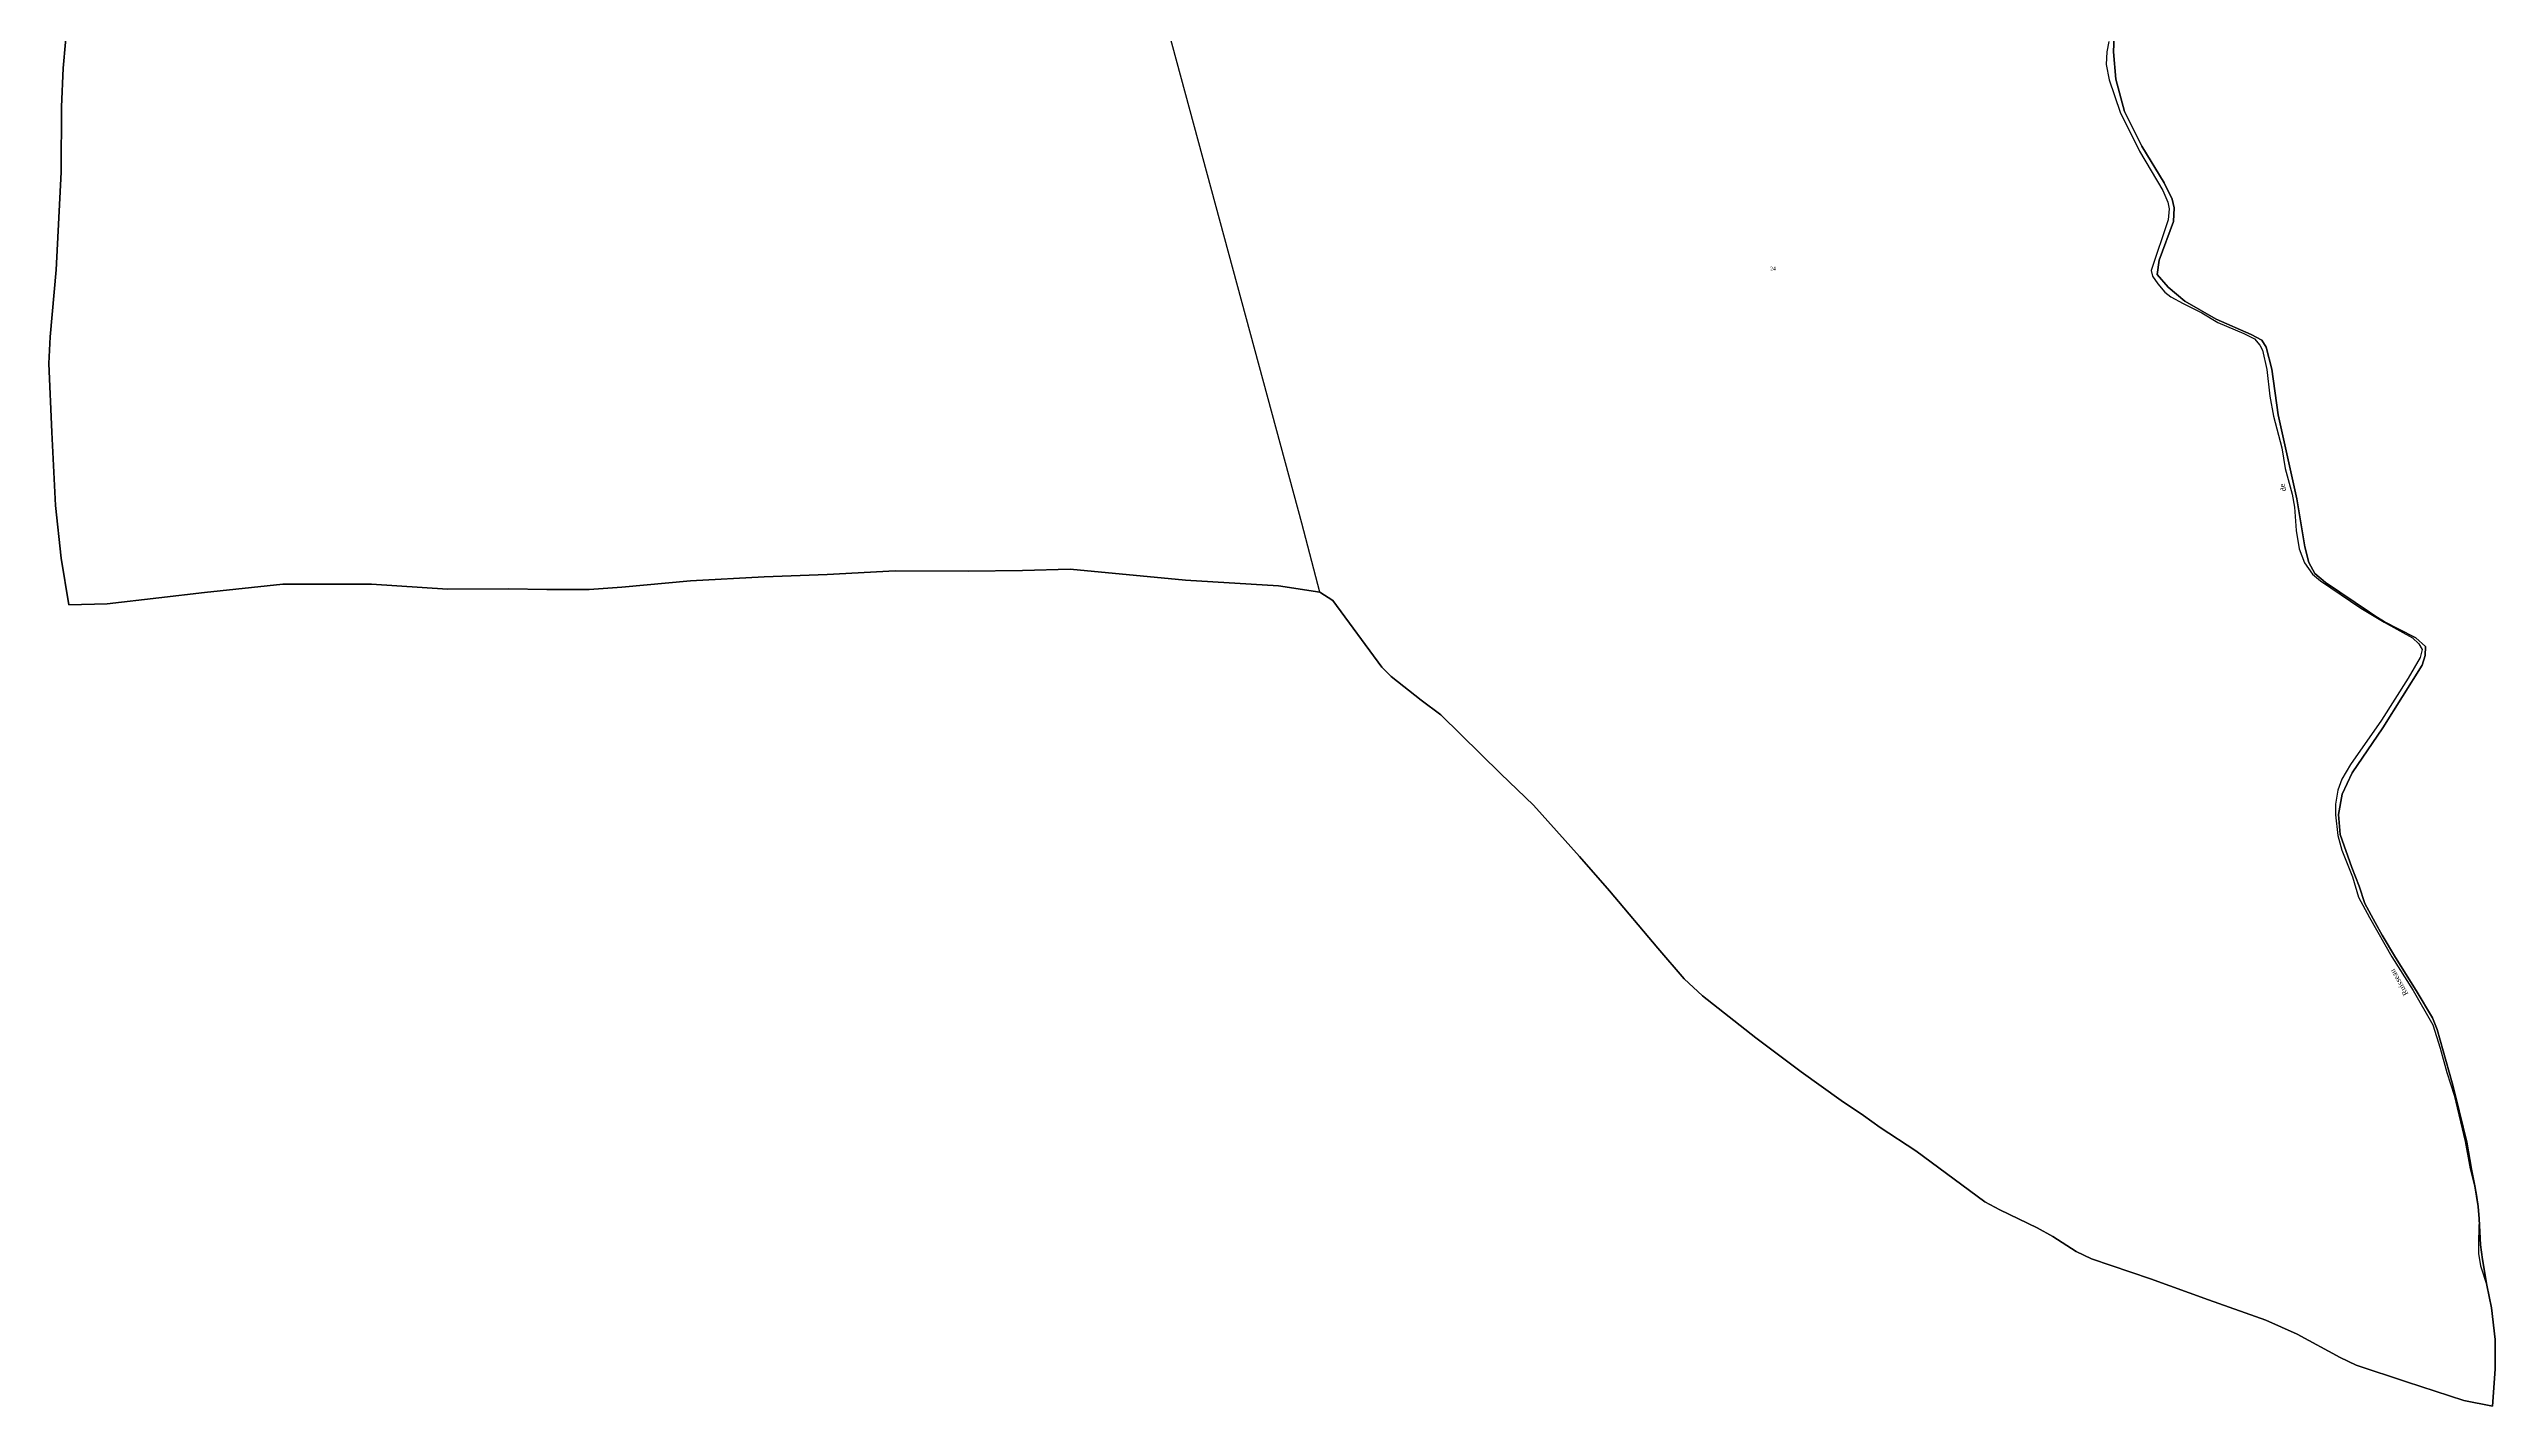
# Model space of a CAD drawing. Extents: x 1189447 to 1205702, y 6141591 to 6152844.
# Drawn here: x 1196337 to 1197722, y 6141591 to 6142359 of the extents above; entities that cross this region are included whole.
import ezdxf

# ---------------------------------------------------------------- set-up
doc = ezdxf.new("R2010")
doc.units = 0
doc.linetypes.add('CONTINU', pattern=[0])
for name, color, linetype in [('1LIEUDIT', 7, 'CONTINU'), ('1PARCELLE', 7, 'CONTINU'), ('1SECTION', 7, 'CONTINU'), ('1SUBDSECT', 7, 'CONTINU'), ('1TRONFLUV', 7, 'CONTINU'), ('3PARCELLETEX', 7, 'CONTINU'), ('3TRONFLUVTEX', 7, 'CONTINU')]:
    doc.layers.add(name, color=color, linetype=linetype)
doc.styles.get("Standard").update_dxf_attribs({"font": 'Times New Roman'})

msp = doc.modelspace()

# ---------------------------------------------------------------- linework, layer by layer
at = {"layer": '1LIEUDIT'}
msp.add_lwpolyline([(1197507.04, 6142378.5), (1197506.2, 6142357.63), (1197507.43, 6142342.07), (1197512.32, 6142323.91), (1197522.17, 6142304.3), (1197534.78, 6142283.42), (1197539.34, 6142274.23), (1197540.43, 6142269.33), (1197540.05, 6142261.64), (1197532.02, 6142239.78), (1197530.93, 6142231.54), (1197537.1, 6142224.39), (1197546.52, 6142216.45), (1197564.24, 6142206.38), (1197584.13, 6142197.7), (1197590.11, 6142194.42), (1197592.65, 6142190.48), (1197595.77, 6142178.07), (1197599.36, 6142152.19), (1197609.95, 6142104.6), (1197614.46, 6142077.54), (1197616.65, 6142068.62), (1197620.15, 6142062.3), (1197626.16, 6142057.2), (1197651.09, 6142040.57), (1197655.57, 6142037.47), (1197659.48, 6142034.99), (1197667.63, 6142030.78), (1197677.27, 6142025.87), (1197682.85, 6142021.07), (1197682.56, 6142015.94), (1197680.93, 6142010.5), (1197658.54, 6141975.07), (1197641.31, 6141949.6), (1197635.65, 6141937.55), (1197633.5, 6141925.88), (1197634.39, 6141914.64), (1197641.13, 6141895.87), (1197645.17, 6141885.31), (1197648.42, 6141875.64), (1197654.31, 6141864.85), (1197658.25, 6141857.61), (1197665.72, 6141845.01), (1197677.49, 6141826.38), (1197686.75, 6141810.93), (1197689.45, 6141804.35), (1197697.79, 6141774.1), (1197699.84, 6141766.75), (1197706.15, 6141740.45), (1197708.74, 6141725.3), (1197710.68, 6141715.72), (1197711.56, 6141710.45), (1197712.5, 6141704.06), (1197713.24, 6141697.03), (1197713.88, 6141682.39), (1197715.03, 6141674.12), (1197717.49, 6141659.57), (1197720.1, 6141646.75), (1197722.12, 6141628.79), (1197722.16, 6141612.02), (1197720.77, 6141591.13), (1197704.49, 6141594.33), (1197671.92, 6141604.87), (1197643.53, 6141614.21), (1197634.44, 6141618.58), (1197610.17, 6141631.74), (1197592.34, 6141639.69), (1197559.99, 6141651.25), (1197527.08, 6141663.12), (1197493.63, 6141674.4), (1197484.93, 6141678.63), (1197471.81, 6141687.07), (1197463, 6141692.08), (1197441.77, 6141702.12), (1197433.3, 6141706.66), (1197394.29, 6141735.65), (1197373.98, 6141748.72), (1197364.56, 6141755.6), (1197352.01, 6141764.13), (1197329.24, 6141780.26), (1197303.63, 6141799.51), (1197273.45, 6141823.29), (1197262.99, 6141833.03), (1197248.2, 6141850.24), (1197220.86, 6141882.8), (1197203.82, 6141902.25), (1197177.77, 6141931.16), (1197159.32, 6141949.06), (1197125.28, 6141982.32), (1197114.23, 6141990.59), (1197097.21, 6142004.01), (1197091.97, 6142009.41), (1197064.24, 6142047.13), (1197056.83, 6142051.73), (1197033.34, 6142055.33), (1196980.83, 6142058.61), (1196915.37, 6142064.82), (1196888.5, 6142064.12), (1196857.72, 6142063.71), (1196816.41, 6142063.86), (1196777.89, 6142061.87), (1196742.19, 6142060.46), (1196700.5, 6142058.15), (1196661.6, 6142054.57), (1196643.19, 6142053.24), (1196619.09, 6142053.22), (1196597.5, 6142053.75), (1196562.96, 6142053.56), (1196519.93, 6142056.24), (1196501.75, 6142056.39), (1196469.69, 6142056.34), (1196425.32, 6142051.69), (1196399.54, 6142048.5), (1196370.25, 6142045.27), (1196348.54, 6142044.6), (1196344.11, 6142070.99), (1196341.04, 6142100.87), (1196338.84, 6142142.32), (1196337.27, 6142181.17), (1196337.96, 6142196.41), (1196341.36, 6142234.19), (1196344.17, 6142289.5), (1196344.44, 6142326.45), (1196345.27, 6142348.37), (1196347.9, 6142377.75)], dxfattribs=at)
at = {"layer": '1PARCELLE'}
for points in [[(1196347.9, 6142377.75), (1196345.27, 6142348.37), (1196344.44, 6142326.45), (1196344.17, 6142289.5), (1196341.36, 6142234.19), (1196337.96, 6142196.41), (1196337.27, 6142181.17), (1196338.84, 6142142.32), (1196341.04, 6142100.87), (1196344.11, 6142070.99), (1196348.54, 6142044.6), (1196370.25, 6142045.27), (1196399.54, 6142048.5), (1196425.32, 6142051.69), (1196469.69, 6142056.34), (1196501.75, 6142056.39), (1196519.93, 6142056.24), (1196562.96, 6142053.56), (1196597.5, 6142053.75), (1196619.09, 6142053.22), (1196643.19, 6142053.24), (1196661.6, 6142054.57), (1196700.5, 6142058.15), (1196742.19, 6142060.46), (1196777.89, 6142061.87), (1196816.41, 6142063.86), (1196857.72, 6142063.71), (1196888.5, 6142064.12), (1196915.37, 6142064.82), (1196980.83, 6142058.61), (1197033.34, 6142055.33), (1197056.83, 6142051.73), (1197056.83, 6142051.73), (1197046.66, 6142090.78), (1196963.84, 6142396.85)], [(1197503.44, 6142363.46), (1197502.39, 6142357.59), (1197501.92, 6142350.5), (1197503.75, 6142341.72), (1197509.93, 6142323.49), (1197520.83, 6142301.45), (1197534.04, 6142279.07), (1197536.86, 6142272.58), (1197537.64, 6142268.73), (1197537.13, 6142262.54), (1197527.42, 6142233.88), (1197528.27, 6142230.64), (1197531.14, 6142226.24), (1197535.15, 6142221.63), (1197538.64, 6142219.01), (1197545.58, 6142215.18), (1197556.22, 6142209.84), (1197565.23, 6142204.45), (1197579.99, 6142198.18), (1197586.05, 6142195.23), (1197588.92, 6142191.67), (1197590.42, 6142188.74), (1197592.98, 6142177.84), (1197594.55, 6142162.75), (1197596.72, 6142151.5), (1197601.47, 6142133.41), (1197603.41, 6142121.78), (1197607.29, 6142107.28), (1197608.55, 6142099.91), (1197609.49, 6142086.75), (1197611.2, 6142076.29), (1197614.34, 6142068.41), (1197618.81, 6142061.94), (1197623.3, 6142058.23), (1197646.14, 6142042.69), (1197659.42, 6142034.91), (1197675.48, 6142025.86), (1197678.98, 6142022.6), (1197680.86, 6142019.39), (1197679.76, 6142014.84), (1197672.9, 6142003.04), (1197657.86, 6141979.28), (1197640.3, 6141954.18), (1197635.42, 6141945.96), (1197633.22, 6141939.74), (1197631.88, 6141931.89), (1197631.8, 6141925.69), (1197633.2, 6141914.05), (1197635.46, 6141905.8), (1197641.4, 6141890.6), (1197644.82, 6141879.09), (1197651.1, 6141867.58), (1197663.64, 6141845.33), (1197675.76, 6141826.32), (1197686.93, 6141806.91), (1197691.08, 6141793.73), (1197694.79, 6141779.99), (1197698.97, 6141767.16), (1197705.29, 6141740.86), (1197708.02, 6141725.34), (1197710.57, 6141715.72), (1197712.43, 6141704.05), (1197713.08, 6141697.01), (1197712.7, 6141684.96), (1197712.73, 6141677.39), (1197713.96, 6141670.59), (1197717.49, 6141659.57), (1197720.1, 6141646.75), (1197722.12, 6141628.79), (1197722.16, 6141612.02), (1197720.77, 6141591.13), (1197704.49, 6141594.33), (1197671.92, 6141604.87), (1197643.53, 6141614.21), (1197634.44, 6141618.58), (1197610.17, 6141631.74), (1197592.34, 6141639.69), (1197559.99, 6141651.25), (1197527.08, 6141663.12), (1197493.63, 6141674.4), (1197484.93, 6141678.63), (1197471.81, 6141687.07), (1197463, 6141692.08), (1197441.77, 6141702.12), (1197433.3, 6141706.66), (1197394.29, 6141735.65), (1197373.98, 6141748.72), (1197364.56, 6141755.6), (1197352.01, 6141764.13), (1197329.24, 6141780.26), (1197303.63, 6141799.51), (1197273.45, 6141823.29), (1197262.99, 6141833.03), (1197248.2, 6141850.24), (1197220.86, 6141882.8), (1197203.82, 6141902.25), (1197177.77, 6141931.16), (1197159.32, 6141949.06), (1197125.28, 6141982.32), (1197114.23, 6141990.59), (1197097.21, 6142004.01), (1197091.97, 6142009.41), (1197064.24, 6142047.13), (1197056.83, 6142051.73), (1197046.66, 6142090.78), (1196963.84, 6142396.85)]]:
    msp.add_lwpolyline(points, dxfattribs=at)
at = {"layer": '1SECTION'}
msp.add_lwpolyline([(1196347.9, 6142377.75), (1196345.27, 6142348.37), (1196344.44, 6142326.45), (1196344.17, 6142289.5), (1196341.36, 6142234.19), (1196337.96, 6142196.41), (1196337.27, 6142181.17), (1196338.84, 6142142.32), (1196341.04, 6142100.87), (1196344.11, 6142070.99), (1196348.54, 6142044.6), (1196370.25, 6142045.27), (1196399.54, 6142048.5), (1196425.32, 6142051.69), (1196469.69, 6142056.34), (1196501.75, 6142056.39), (1196519.93, 6142056.24), (1196562.96, 6142053.56), (1196597.5, 6142053.75), (1196619.09, 6142053.22), (1196643.19, 6142053.24), (1196661.6, 6142054.57), (1196700.5, 6142058.15), (1196742.19, 6142060.46), (1196777.89, 6142061.87), (1196816.41, 6142063.86), (1196857.72, 6142063.71), (1196888.5, 6142064.12), (1196915.37, 6142064.82), (1196980.83, 6142058.61), (1197033.34, 6142055.33), (1197056.83, 6142051.73), (1197064.24, 6142047.13), (1197091.97, 6142009.41), (1197097.21, 6142004.01), (1197114.23, 6141990.59), (1197125.28, 6141982.32), (1197159.32, 6141949.06), (1197177.77, 6141931.16), (1197203.82, 6141902.25), (1197220.86, 6141882.8), (1197248.2, 6141850.24), (1197262.99, 6141833.03), (1197273.45, 6141823.29), (1197303.63, 6141799.51), (1197329.24, 6141780.26), (1197352.01, 6141764.13), (1197364.56, 6141755.6), (1197373.98, 6141748.72), (1197394.29, 6141735.65), (1197433.3, 6141706.66), (1197441.77, 6141702.12), (1197463, 6141692.08), (1197471.81, 6141687.07), (1197484.93, 6141678.63), (1197493.63, 6141674.4), (1197527.08, 6141663.12), (1197559.99, 6141651.25), (1197592.34, 6141639.69), (1197610.17, 6141631.74), (1197634.44, 6141618.58), (1197643.53, 6141614.21), (1197671.92, 6141604.87), (1197704.49, 6141594.33), (1197720.77, 6141591.13), (1197722.16, 6141612.02), (1197722.12, 6141628.79), (1197720.1, 6141646.75), (1197717.49, 6141659.57), (1197715.03, 6141674.12), (1197713.88, 6141682.39), (1197713.24, 6141697.03), (1197712.5, 6141704.06), (1197711.56, 6141710.45), (1197710.68, 6141715.72), (1197708.74, 6141725.3), (1197706.15, 6141740.45), (1197699.84, 6141766.75), (1197697.79, 6141774.1), (1197689.45, 6141804.35), (1197686.75, 6141810.93), (1197677.49, 6141826.38), (1197665.72, 6141845.01), (1197658.25, 6141857.61), (1197654.31, 6141864.85), (1197648.42, 6141875.64), (1197645.17, 6141885.31), (1197641.13, 6141895.87), (1197634.39, 6141914.64), (1197633.5, 6141925.88), (1197635.65, 6141937.55), (1197641.31, 6141949.6), (1197658.54, 6141975.07), (1197680.93, 6142010.5), (1197682.56, 6142015.94), (1197682.85, 6142021.07), (1197677.27, 6142025.87), (1197667.63, 6142030.78), (1197659.48, 6142034.99), (1197655.57, 6142037.47), (1197651.09, 6142040.57), (1197626.16, 6142057.2), (1197620.15, 6142062.3), (1197616.65, 6142068.62), (1197614.46, 6142077.54), (1197609.95, 6142104.6), (1197599.36, 6142152.19), (1197595.77, 6142178.07), (1197592.65, 6142190.48), (1197590.11, 6142194.42), (1197584.13, 6142197.7), (1197564.24, 6142206.38), (1197546.52, 6142216.45), (1197537.1, 6142224.39), (1197530.93, 6142231.54), (1197532.02, 6142239.78), (1197540.05, 6142261.64), (1197540.43, 6142269.33), (1197539.34, 6142274.23), (1197534.78, 6142283.42), (1197522.17, 6142304.3), (1197512.32, 6142323.91), (1197507.43, 6142342.07), (1197506.2, 6142357.63), (1197507.04, 6142378.5)], dxfattribs=at)
at = {"layer": '1SUBDSECT'}
msp.add_lwpolyline([(1196347.9, 6142377.75), (1196345.27, 6142348.37), (1196344.44, 6142326.45), (1196344.17, 6142289.5), (1196341.36, 6142234.19), (1196337.96, 6142196.41), (1196337.27, 6142181.17), (1196338.84, 6142142.32), (1196341.04, 6142100.87), (1196344.11, 6142070.99), (1196348.54, 6142044.6), (1196370.25, 6142045.27), (1196399.54, 6142048.5), (1196425.32, 6142051.69), (1196469.69, 6142056.34), (1196501.75, 6142056.39), (1196519.93, 6142056.24), (1196562.96, 6142053.56), (1196597.5, 6142053.75), (1196619.09, 6142053.22), (1196643.19, 6142053.24), (1196661.6, 6142054.57), (1196700.5, 6142058.15), (1196742.19, 6142060.46), (1196777.89, 6142061.87), (1196816.41, 6142063.86), (1196857.72, 6142063.71), (1196888.5, 6142064.12), (1196915.37, 6142064.82), (1196980.83, 6142058.61), (1197033.34, 6142055.33), (1197056.83, 6142051.73), (1197064.24, 6142047.13), (1197091.97, 6142009.41), (1197097.21, 6142004.01), (1197114.23, 6141990.59), (1197125.28, 6141982.32), (1197159.32, 6141949.06), (1197177.77, 6141931.16), (1197203.82, 6141902.25), (1197220.86, 6141882.8), (1197248.2, 6141850.24), (1197262.99, 6141833.03), (1197273.45, 6141823.29), (1197303.63, 6141799.51), (1197329.24, 6141780.26), (1197352.01, 6141764.13), (1197364.56, 6141755.6), (1197373.98, 6141748.72), (1197394.29, 6141735.65), (1197433.3, 6141706.66), (1197441.77, 6141702.12), (1197463, 6141692.08), (1197471.81, 6141687.07), (1197484.93, 6141678.63), (1197493.63, 6141674.4), (1197527.08, 6141663.12), (1197559.99, 6141651.25), (1197592.34, 6141639.69), (1197610.17, 6141631.74), (1197634.44, 6141618.58), (1197643.53, 6141614.21), (1197671.92, 6141604.87), (1197704.49, 6141594.33), (1197720.77, 6141591.13), (1197722.16, 6141612.02), (1197722.12, 6141628.79), (1197720.1, 6141646.75), (1197717.49, 6141659.57), (1197715.03, 6141674.12), (1197713.88, 6141682.39), (1197713.24, 6141697.03), (1197712.5, 6141704.06), (1197711.56, 6141710.45), (1197710.68, 6141715.72), (1197708.74, 6141725.3), (1197706.15, 6141740.45), (1197699.84, 6141766.75), (1197697.79, 6141774.1), (1197689.45, 6141804.35), (1197686.75, 6141810.93), (1197677.49, 6141826.38), (1197665.72, 6141845.01), (1197658.25, 6141857.61), (1197654.31, 6141864.85), (1197648.42, 6141875.64), (1197645.17, 6141885.31), (1197641.13, 6141895.87), (1197634.39, 6141914.64), (1197633.5, 6141925.88), (1197635.65, 6141937.55), (1197641.31, 6141949.6), (1197658.54, 6141975.07), (1197680.93, 6142010.5), (1197682.56, 6142015.94), (1197682.85, 6142021.07), (1197677.27, 6142025.87), (1197667.63, 6142030.78), (1197659.48, 6142034.99), (1197655.57, 6142037.47), (1197651.09, 6142040.57), (1197626.16, 6142057.2), (1197620.15, 6142062.3), (1197616.65, 6142068.62), (1197614.46, 6142077.54), (1197609.95, 6142104.6), (1197599.36, 6142152.19), (1197595.77, 6142178.07), (1197592.65, 6142190.48), (1197590.11, 6142194.42), (1197584.13, 6142197.7), (1197564.24, 6142206.38), (1197546.52, 6142216.45), (1197537.1, 6142224.39), (1197530.93, 6142231.54), (1197532.02, 6142239.78), (1197540.05, 6142261.64), (1197540.43, 6142269.33), (1197539.34, 6142274.23), (1197534.78, 6142283.42), (1197522.17, 6142304.3), (1197512.32, 6142323.91), (1197507.43, 6142342.07), (1197506.2, 6142357.63), (1197507.04, 6142378.5)], dxfattribs=at)
at = {"layer": '1TRONFLUV'}
msp.add_lwpolyline([(1197503.44, 6142363.46), (1197502.39, 6142357.59), (1197501.92, 6142350.5), (1197503.75, 6142341.72), (1197509.93, 6142323.49), (1197520.83, 6142301.45), (1197534.04, 6142279.07), (1197536.86, 6142272.58), (1197537.64, 6142268.73), (1197537.13, 6142262.54), (1197527.42, 6142233.88), (1197528.27, 6142230.64), (1197531.14, 6142226.24), (1197535.15, 6142221.63), (1197538.64, 6142219.01), (1197545.58, 6142215.18), (1197556.22, 6142209.84), (1197565.23, 6142204.45), (1197579.99, 6142198.18), (1197586.05, 6142195.23), (1197588.92, 6142191.67), (1197590.42, 6142188.74), (1197592.98, 6142177.84), (1197594.55, 6142162.75), (1197596.72, 6142151.5), (1197601.47, 6142133.41), (1197603.41, 6142121.78), (1197607.29, 6142107.28), (1197608.55, 6142099.91), (1197609.49, 6142086.75), (1197611.2, 6142076.29), (1197614.34, 6142068.41), (1197618.81, 6142061.94), (1197623.3, 6142058.23), (1197646.14, 6142042.69), (1197659.42, 6142034.91), (1197675.48, 6142025.86), (1197678.98, 6142022.6), (1197680.86, 6142019.39), (1197679.76, 6142014.84), (1197672.9, 6142003.04), (1197657.86, 6141979.28), (1197640.3, 6141954.18), (1197635.42, 6141945.96), (1197633.22, 6141939.74), (1197631.88, 6141931.89), (1197631.8, 6141925.69), (1197633.2, 6141914.05), (1197635.46, 6141905.8), (1197641.4, 6141890.6), (1197644.82, 6141879.09), (1197651.1, 6141867.58), (1197663.64, 6141845.33), (1197675.76, 6141826.32), (1197686.93, 6141806.91), (1197691.08, 6141793.73), (1197694.79, 6141779.99), (1197698.97, 6141767.16), (1197705.29, 6141740.86), (1197708.02, 6141725.34), (1197710.57, 6141715.72), (1197712.43, 6141704.05), (1197713.08, 6141697.01), (1197712.7, 6141684.96), (1197712.73, 6141677.39), (1197713.96, 6141670.59), (1197717.49, 6141659.57), (1197717.49, 6141659.57), (1197715.03, 6141674.12), (1197713.88, 6141682.39), (1197713.24, 6141697.03), (1197712.5, 6141704.06), (1197711.56, 6141710.45), (1197710.68, 6141715.72), (1197708.74, 6141725.3), (1197706.15, 6141740.45), (1197699.84, 6141766.75), (1197697.79, 6141774.1), (1197689.45, 6141804.35), (1197686.75, 6141810.93), (1197677.49, 6141826.38), (1197665.72, 6141845.01), (1197658.25, 6141857.61), (1197654.31, 6141864.85), (1197648.42, 6141875.64), (1197645.17, 6141885.31), (1197641.13, 6141895.87), (1197634.39, 6141914.64), (1197633.5, 6141925.88), (1197635.65, 6141937.55), (1197641.31, 6141949.6), (1197658.54, 6141975.07), (1197680.93, 6142010.5), (1197682.56, 6142015.94), (1197682.85, 6142021.07), (1197677.27, 6142025.87), (1197667.63, 6142030.78), (1197659.48, 6142034.99), (1197655.57, 6142037.47), (1197651.09, 6142040.57), (1197626.16, 6142057.2), (1197620.15, 6142062.3), (1197616.65, 6142068.62), (1197614.46, 6142077.54), (1197609.95, 6142104.6), (1197599.36, 6142152.19), (1197595.77, 6142178.07), (1197592.65, 6142190.48), (1197590.11, 6142194.42), (1197584.13, 6142197.7), (1197564.24, 6142206.38), (1197546.52, 6142216.45), (1197537.1, 6142224.39), (1197530.93, 6142231.54), (1197532.02, 6142239.78), (1197540.05, 6142261.64), (1197540.43, 6142269.33), (1197539.34, 6142274.23), (1197534.78, 6142283.42), (1197522.17, 6142304.3), (1197512.32, 6142323.91), (1197507.43, 6142342.07), (1197506.2, 6142357.63), (1197507.04, 6142378.5)], dxfattribs=at)

# ---------------------------------------------------------------- texts
at = {"layer": '3PARCELLETEX'}
msp.add_text('24', height=2, dxfattribs=at).set_placement((1197311.86, 6142233.97))
at = {"layer": '3TRONFLUVTEX'}
for s, rotation, p in [('de', 105.1, (1197603.95, 6142109.25)), ('Ruisseau', 119.5, (1197673.14, 6141824.44))]:
    msp.add_text(s, height=3, rotation=rotation, dxfattribs=at).set_placement(p)

doc.saveas('drawing.dxf')
